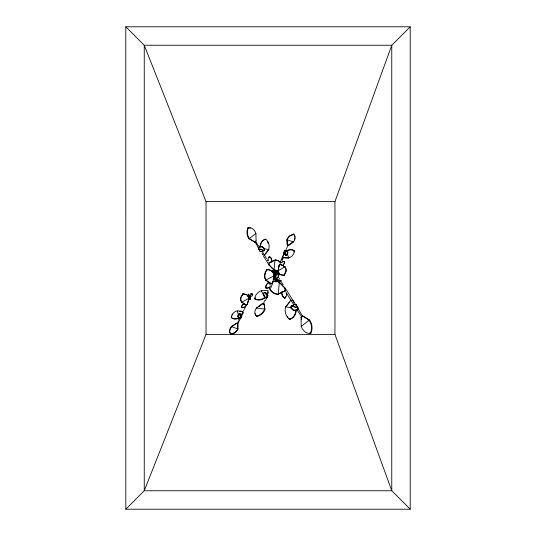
<?xml version="1.0" encoding="UTF-8"?>
<svg xmlns="http://www.w3.org/2000/svg" width="536" height="536" viewBox="0 0 536 536"><rect width="100%" height="100%" fill="white"/><g stroke="black" fill="none" stroke-linecap="round" stroke-linejoin="round"><path stroke-width="0.8" d="M237.783 323.664L237.736 328.736A6.934 5.233 -41.8 0 1 234.326 332.802L230.674 334.102L229.716 332.24A6.921 5.219 -41.8 0 1 231.418 326.504L236.53 323.221L237.783 323.664L237.971 329.017A6.934 5.233 -41.8 0 1 234.567 333.077L232.148 334.163L230.674 334.102M287.524 245.073L288.154 245.227M284.891 290.023L285.333 288.341L285.119 290.747L277.829 294.304A10.472 8.831 74.9 0 1 269.085 288.006M277.072 270.975L278.908 275.135L276.851 270.767A8.884 7.437 75.6 0 1 274.017 270.157L269.032 264.911L269.213 262.915L275.283 259.98A8.884 7.437 75.6 0 1 280.737 262.466M237.019 323.516L237.582 323.824M237.649 323.791L240.584 318.263M250.272 299.229L248.503 294.19L250.272 299.229L248.195 294.311L249.763 298.586M276.268 272.127L272.603 271.357L272.556 270.854L276.67 271.96M274.197 279.678L274.285 279.196L281.099 280.764L281.038 281.092L273.661 279.604M279.022 266.044L278.09 271.095L278.988 265.193L280.388 264.382L285.139 267.008A7.156 5.99 -49.7 0 1 286.043 271.745L284.268 275.357L280.75 274.814A7.156 5.99 -49.7 0 1 278.09 271.095M270.915 283.732L272.77 282.941L274.244 275.799A8.435 7.236 -68.2 0 0 267.189 269.742L266.868 269.608A8.435 7.236 -68.2 0 0 265.642 280.1L270.915 283.732L272.549 282.854L272.858 281.259M273.159 279.658L273.923 275.665A8.435 7.236 -68.2 0 0 273.548 274.157M276.147 281.943L277.085 277.916L275.792 281.97M275.805 273.447L276.563 270.245M246.841 304.321L247.317 304.093L248.751 298.391A7.156 5.99 -46 0 0 246.339 294.512L242.855 293.741L240.858 297.232A7.156 5.99 -46 0 0 241.455 302.023L246.024 304.95L247.471 304.234L248.972 298.592A7.156 5.99 -46 0 0 246.56 294.713L242.855 293.741M258.747 248.617L254.935 241.501M302.049 316.856L301.969 316.495L302.565 316.495M273.661 276.355L274.767 278.613L275.082 277.735A4.891 0.817 65.8 0 0 273.005 272.268A4.891 0.817 65.8 0 0 272.536 271.98M410.208 509.2L391.762 490.755L334.953 334.377L334.953 201.623L391.762 45.245L410.208 26.8L125.793 26.8L125.813 509.2L410.208 509.2L410.208 26.8M260.027 251.31L258.359 248.738A5.179 2.66 20.6 0 1 261.246 246.915L262.144 246.982A4.971 2.559 20.6 0 1 263.953 248.657L264.349 249.81L264.02 250.774L261.146 251.712L260.027 251.31L258.881 249.079M262.144 246.982L262.258 246.654L261.36 246.594A5.179 2.66 20.6 0 0 258.473 248.409L258.359 248.738L264.02 250.774L264.469 249.481L264.067 248.335A4.971 2.559 20.6 0 0 262.258 246.654M261.146 251.712L263.411 250.707M291.309 305.875L294.887 304.327L296.24 304.81L298.123 308.327A6.077 3.189 20.4 0 1 293.594 310.485A6.077 3.189 20.4 0 1 291.309 305.875L294.096 304.85M293.594 310.485L293.741 310.096A6.077 3.189 20.4 0 0 298.264 307.939L291.45 305.487A6.077 3.189 20.4 0 0 293.741 310.096M298.123 308.327L296.24 304.81M125.813 26.8L144.258 45.245L206.045 201.623L206.045 334.377L144.258 490.755L125.813 509.2M267.906 295.644L266.7 297.969A4.891 2.037 70.5 0 1 263.518 295.175A4.891 2.037 70.5 0 1 265.112 292.408L267.591 294.545L267.906 295.644L266.7 297.969M247.927 227.787L247.009 230.828L247.089 234.192A8.589 6.479 79.8 0 0 249.012 238.748L254.794 242.024L256.074 240.992L255.927 233.448A8.589 6.472 79.8 0 0 250.969 227.921L247.927 227.787L250.52 227.988M248.376 227.72L247.458 230.755L247.538 234.118A8.589 6.479 79.8 0 0 249.454 238.674L254.794 242.024M283.738 252.932L284.918 250.567A4.167 2.144 75.3 0 1 287.464 251.619L287.839 252.242A4.007 2.057 75.3 0 1 287.577 254.211L287.008 255.009L285.949 255.31C283.457 254.426 283.363 252.409 284.918 250.567M276.06 273.213L276.924 271.055M275.122 275.182L275.27 274.827M266.988 293.527L268.107 290.499L261.246 290.72A8.435 6.432 -30.1 0 0 254.828 298.686L255.049 299.061A8.435 6.432 -30.1 0 0 265.106 297.855L261.246 290.72M282.043 259.478L282.908 257.394M279.946 262.834L282.211 257.367M263.297 304.167L264.65 300.589M285.876 250.205L286.653 248.322M286.914 247.672L287.986 245.093M265.454 300.663L266.868 297.266M270.647 288.134L272.744 283.068M282.057 260.59L283.216 257.783M238.145 317.225L237.81 316.582A4.007 2.057 79 0 1 238.198 314.632L238.815 313.875L239.894 313.64L240.885 318.384A4.167 2.144 79 0 1 238.413 317.171L238.078 316.528A4.007 2.057 79 0 1 238.466 314.578L239.894 313.64L241.749 315.215L241.944 316.153L240.61 318.438A4.167 2.144 79 0 1 238.145 317.225M245.816 306.297A3.987 2.519 -34.9 0 1 242.399 307.637L241.642 307.363A4.208 2.653 -34.9 0 1 241.944 305.58L243.994 303.363L246.386 305.761L247.733 302.961M249.575 299.215L250.915 296.415M237.2 323.711L238.433 321.198M241.676 314.578L242.714 312.461M243.391 311.081L244.054 309.734M244.383 309.058L245.642 306.498M238.399 320.24L239.304 318.397M239.619 313.694L241.562 315.255L241.709 315.945L240.61 318.438L239.786 314.485M274.827 275.196L275.236 274.921M276.516 270.365L278.613 275.276L276.516 270.365L276.851 270.767M283.926 254.392L282.68 256.282L283.356 257.722L288.891 257.943L290.123 257.401A6.955 5.688 -43.1 0 0 294.358 251.016L294.137 250.781A7.095 5.809 -43.1 0 0 286.003 251.243M267.692 294.016L268.831 291.839M282.827 256.442L284.1 254.587M284.04 275.169L285.809 271.558A7.156 5.99 -49.7 0 0 284.904 266.821L277.856 270.908A7.156 5.99 -49.7 0 0 280.516 274.626L284.268 275.357M263.732 304.167L263.263 303.698L263.196 304.12M265.689 253.347L267.946 250.325M241.394 315.289L243.217 312.883L242.634 311.403L237.12 310.826L235.86 311.282A6.955 5.688 -39.4 0 0 231.217 317.379L231.425 317.634A7.095 5.809 -39.4 0 0 239.572 317.694M286.606 306.009L289.561 302.096M262.459 251.974L264.603 255.129L268.797 249.675L269.193 246.352A8.61 7.048 82.2 0 0 265.702 239.177L265.3 239.224A8.811 7.216 82.2 0 0 259.927 247.237M291.035 300.14L285.648 306.719A10.472 8.623 82.8 0 0 289.38 319.362L289.855 319.309A10.472 8.623 82.8 0 0 296.261 311.054M241.227 315.074L243.076 312.709M269.213 256.731A5.226 3.296 86.7 0 1 270.894 258.205L272.214 261.796L271.203 258.185A5.226 3.296 86.7 0 0 269.521 256.711L268.73 257.327A4.951 3.122 86.7 0 0 267.846 260.831M269.038 257.307L269.521 256.711M243.076 293.949L241.079 297.44A7.156 5.99 -46 0 0 241.676 302.224L248.751 298.391M280.569 264.107L282.358 265.635L284.261 263.29A4.208 2.653 -38.6 0 0 284.449 261.501L283.832 261.461A3.987 2.519 -38.6 0 0 280.509 263.015M254.486 242.071L256.074 240.992M301.024 317.279L302.94 315.979L309.553 320.026A10.472 7.96 80.3 0 1 310.853 333.204L310.317 333.298A10.472 7.96 80.3 0 1 301.199 326.35L301.024 317.279L301.895 316.816M258.674 306.853L262.546 303.852L264.168 304.093L264.905 309.54A8.435 5.896 -34.5 0 1 256.865 316.481L256.59 316.079A8.435 5.896 -34.5 0 1 256.463 307.952L262.359 303.577L264.168 304.093M288.093 245.24L292.716 242.125M288.683 245.535L293.574 241.924A6.921 5.219 -45.5 0 0 294.901 236.095L293.567 234.038L290.003 235.565A6.934 5.233 -45.5 0 0 286.867 239.847L287.229 244.992L288.509 245.354M244.141 303.57L242.091 305.788A4.208 2.653 -34.9 0 0 241.79 307.564M229.944 330.236A6.921 5.219 -41.8 0 1 231.653 326.779L236.53 323.221M285.139 267.008L280.549 264.509L278.988 265.193M277.829 294.304L285.085 290.753M275.283 259.98L269.24 262.908M273.005 272.268L273.353 272.107A4.891 0.817 65.8 0 1 275.43 277.581L274.767 278.613M278.834 272.683L276.529 273.615L278.981 272.864M250.091 299.175L248.865 295.396L250.064 299.309M263.518 295.175L263.853 295.055A4.891 2.037 70.5 0 1 265.454 292.288L267.035 297.849A4.891 2.037 70.5 0 1 263.853 295.055M270.037 282.197L268.61 282.673A4.891 3.41 -48 0 0 265.936 288.026L265.729 287.839A4.891 3.41 -48 0 1 268.395 282.485L270.66 285.226M248.114 296.763L250.473 295.979L247.98 296.575M269.032 264.911L274.378 270.057A8.884 7.437 75.6 0 0 275.805 270.539M274.378 270.057L274.017 270.157L274.928 260.081A8.884 7.437 75.6 0 1 280.375 262.566M287.571 252.309L287.195 251.692A4.167 2.144 75.3 0 0 284.65 250.64L285.949 255.31L287.309 254.285A4.007 2.057 75.3 0 0 287.571 252.309L287.839 252.242M283.993 253.863L286.217 255.237M277.775 281.735A10.472 8.831 74.9 0 1 278.908 282.157L279.343 282.043L285.333 288.341M278.218 282.157L279.725 281.762M281.494 292.073L285.634 291.055M268.878 262.58L271.149 262.01M273.728 270.204L275.243 269.822M275.752 274.948L276.254 274.097M309.553 320.026L301.199 326.35L301.735 326.257M255.478 233.522L255.927 233.448L249.012 238.748M286.117 306.659L285.648 306.719L291.932 308.173M268.402 249.722L268.797 249.675L264.181 248.63M281.588 293.252A6.077 3.879 86.4 0 0 284.716 298.163L285.092 298.143A6.077 3.879 86.4 0 0 286.726 293.192M206.045 201.623L334.953 201.623M206.045 334.377L334.953 334.377M275.725 273.708L275.048 274.077L275.27 274.814M275.283 275.886L275.739 275.129M282.358 265.635L283.129 265.32L284.422 263.484A4.208 2.653 -38.6 0 0 284.609 261.689L283.993 261.655A3.987 2.519 -38.6 0 0 283.323 261.742M239.652 311.289L242.634 311.403M251.706 294.746C253.407 294.579 250.888 292.917 251.357 294.525M241.642 307.363L242.252 307.436A3.987 2.519 -34.9 0 0 242.929 307.389M272.502 271.122L273.467 271.276M276.656 272L272.603 271.357L272.556 270.854M275.859 279.685L281.005 280.522L280.918 280.998L273.722 279.745M255.384 241.3L259.518 247.297M279.872 280.904L275.042 280.04L275.129 279.564L274.372 279.403M274.318 271.149L276.737 271.585L272.677 270.961L276.341 271.732M275.926 279.732L279.135 280.408M264.603 255.129L262.653 254.781L262.05 253.227M290.706 300.187L293.058 300.609L293.956 302.907M293.574 241.924L286.867 239.847M237.1 323.556L237.944 323.851M259.893 248.918L264.134 250.446M292.066 306.143L295.852 307.51M295.785 304.944L296.14 305.078M273.923 275.665L274.244 275.799L265.642 280.1M302.572 316.046L309.017 320.113A10.472 7.96 80.3 0 1 310.317 333.298M241.455 302.023L246.024 304.95M271.136 283.819L265.963 280.228A8.435 7.236 -68.2 0 1 267.189 269.742M254.747 241.803L255.478 241.341M268.101 281.139A4.891 3.41 -48 0 0 268.141 281.909L268.348 282.097A4.891 3.41 -48 0 0 269.052 282.251M265.112 292.408L267.364 294.626M293.567 234.038L293.829 234.299L290.257 235.827A6.934 5.233 -45.5 0 0 287.122 240.108L287.403 245.173M278.908 282.157L283.919 287.283M283.356 257.722L288.891 257.943L287.108 253.635M237.971 329.017L231.418 326.504L231.659 326.786M280.134 263.786L278.921 266.606M237.321 311.074L238.627 315.235M301.741 316.856L296.73 309.453M264.905 309.54L263.98 303.818M256.737 308.347L256.463 307.952L264.637 309.145A8.435 5.896 -34.5 0 1 256.59 316.079M230.909 334.377L229.957 332.514A6.921 5.219 -41.8 0 1 229.83 331.409M274.64 276.355L275.43 277.581L275.082 277.735L273.501 275.29M284.308 287.624L285.139 288.917M273.394 271.042L274.64 272.985M264.563 255.31L266.573 258.499M277.99 276.63L279.551 279.115M281.286 281.862L283.169 284.857M285.212 288.093L296.448 305.935M297.721 307.959L302.626 316.3M255.123 241.381L256.282 243.21M263.417 256.034L269.126 265.099M286.01 292.422L293.299 304.006M294.21 234.855L294.646 235.833A6.921 5.219 -45.5 0 1 294.84 236.932M284.18 253.809L283.919 252.885M285.139 251.344L286.003 254.459M301.393 317.212L301.487 319.684M276.167 273.641A1.333 1.333 0 0 1 276.891 275.383A1.333 1.333 0 0 1 275.142 276.107M274.419 275.383A1.333 1.333 0 0 1 275.832 273.548M278.157 272.951A3.156 3.156 0 0 1 278.157 276.79M277.574 277.373A3.156 3.156 0 0 1 275.243 278.003M273.152 272.951A3.156 3.156 0 0 1 273.735 272.368M250.547 295.792A1.333 1.333 0 0 1 250.781 293.614A1.333 1.333 0 0 1 252.744 294.579A1.333 1.333 0 0 1 251.163 296.093M256.865 316.481A8.435 5.896 -34.5 0 1 255.103 313.547M239.378 317.446A7.095 5.809 -39.4 0 1 231.23 317.379M231.418 317.634A6.955 5.688 -39.4 0 1 231.679 316.408M232.175 315.208A6.955 5.688 -39.4 0 1 232.892 314.083M310.853 333.204A10.472 7.96 80.3 0 1 309.292 333.271M269.809 288.502A10.472 8.831 74.9 0 0 278.264 294.19L279.343 282.043A10.472 8.831 74.9 0 0 273.059 281.862M273.722 281.621A10.472 8.831 74.9 0 1 277.192 281.588M244.342 306.947A3.987 2.519 -34.9 0 1 243.632 307.229M270.526 286.566A4.891 3.41 -48 0 1 265.936 288.026M269.588 286.981A4.891 3.41 -48 0 1 268.804 287.464M267.993 287.799A4.891 3.41 -48 0 1 267.196 287.973M266.425 287.986A4.891 3.41 -48 0 1 265.729 287.839M281.936 262.278A3.987 2.519 -38.6 0 1 282.633 261.95M268.348 282.097A4.891 3.41 -48 0 1 268.308 281.326M268.844 282.063A4.891 3.41 -48 0 1 268.141 281.909M294.807 238.111A6.921 5.219 -45.5 0 1 294.525 239.324M267.377 241.595A8.61 7.048 82.2 0 1 268.107 243.089M260.396 246.064A8.811 7.216 82.2 0 1 265.702 239.19M268.154 260.811A4.951 3.122 86.7 0 1 268.201 259.833M295.879 309.761A10.472 8.623 82.8 0 1 289.38 319.362M289.855 319.309A10.472 8.623 82.8 0 1 288.924 318.478M288.08 317.52A10.472 8.623 82.8 0 1 287.35 316.441M287.356 250.734A7.095 5.809 -43.1 0 1 294.351 251.022M294.143 250.781A6.955 5.688 -43.1 0 1 293.969 252.02M272.764 271.933A4.891 0.817 65.8 0 1 273.353 272.107M255.049 299.061A8.435 6.432 -30.1 0 1 255.203 297.708M264.891 297.473A8.435 6.432 -30.1 0 1 254.828 298.686M285.092 298.143A6.077 3.879 86.4 0 1 281.869 292.046M285.762 296.549A6.077 3.879 86.4 0 1 284.716 298.163M266.868 269.608A8.435 7.236 -68.2 0 1 272.904 272.784M276.703 270.399L278.171 274.097L276.703 270.399M391.762 45.245L144.258 45.245L144.258 490.755L391.762 490.755L391.762 45.245"/></g></svg>
